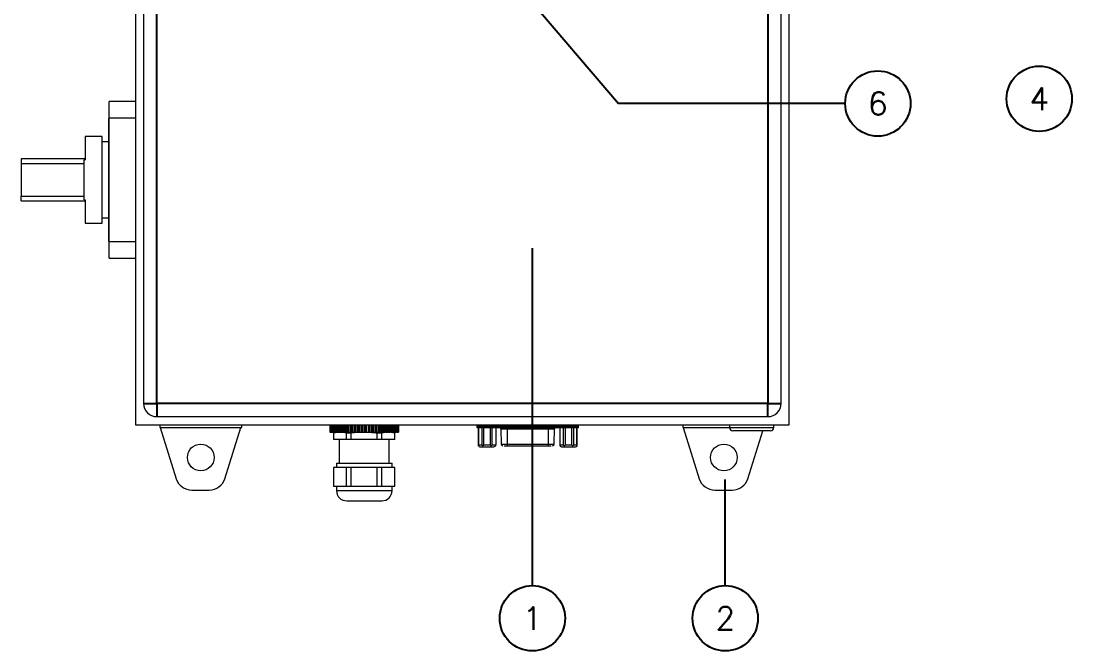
# Model space of a CAD drawing. Extents: x 4137 to 28680, y 2446 to 6814.
# Drawn here: x 16136 to 16541, y 4421.6 to 4664.5 of the extents above; entities that cross this region are included whole.
import ezdxf
from ezdxf.enums import TextEntityAlignment as Align

# ---------------------------------------------------------------- set-up
doc = ezdxf.new("R2010")
doc.units = 0
doc.header["$LTSCALE"] = 0.5
doc.layers.get('0').update_dxf_attribs({"linetype": 'CONTINUOUS'})
doc.layers.add('DIM', color=5, linetype='CONTINUOUS')
doc.layers.add('VOL', color=2, linetype='CONTINUOUS')
doc.styles.get("Standard").update_dxf_attribs({"font": 'simplex.shx'})

msp = doc.modelspace()

# ---------------------------------------------------------------- linework, layer by layer
at = {"color": 7, "linetype": 'Continuous', "lineweight": 15}
for p, q in [((16180.06, 4886.8), (16180.06, 4508.8)), ((16180.06, 4886.8), (16180.06, 4508.8)), ((16432.06, 4508.8), (16432.06, 4886.8)), ((16432.06, 4508.8), (16432.06, 4886.8)), ((16183.21, 4878.61), (16183.21, 4516.99)), ((16183.21, 4878.61), (16183.21, 4516.99)), ((16428.91, 4516.99), (16428.91, 4878.61)), ((16428.91, 4516.99), (16428.91, 4878.61)), ((16169.98, 4631.4), (16169.86, 4631.4)), ((16169.86, 4631.4), (16169.86, 4626.99)), ((16169.98, 4631.4), (16169.86, 4631.4)), ((16169.86, 4631.4), (16169.86, 4626.99)), ((16180.06, 4633.54), (16169.98, 4633.54)), ((16169.98, 4627.24), (16169.98, 4633.54)), ((16180.06, 4633.54), (16169.98, 4633.54)), ((16169.98, 4627.24), (16169.98, 4633.54)), ((16169.86, 4579.61), (16169.86, 4626.99)), ((16169.86, 4579.61), (16169.86, 4626.99)), ((16169.98, 4627.24), (16180.06, 4627.24)), ((16169.98, 4579.36), (16169.98, 4627.24)), ((16169.98, 4627.24), (16180.06, 4627.24)), ((16169.98, 4579.36), (16169.98, 4627.24)), ((16167.21, 4620.06), (16160.66, 4620.06)), ((16160.66, 4620.06), (16160.66, 4611.02)), ((16167.21, 4620.06), (16160.66, 4620.06)), ((16160.66, 4620.06), (16160.66, 4611.02)), ((16167.21, 4586.54), (16167.21, 4620.06)), ((16167.21, 4586.54), (16167.21, 4620.06)), ((16169.86, 4617.98), (16167.21, 4617.98)), ((16169.86, 4617.98), (16167.21, 4617.98)), ((16160.66, 4611.45), (16135.96, 4611.45)), ((16135.96, 4611.45), (16135.96, 4609.6)), ((16160.66, 4611.45), (16135.96, 4611.45)), ((16135.96, 4611.45), (16135.96, 4609.6)), ((16160.28, 4611.02), (16160.66, 4611.02)), ((16160.28, 4609.6), (16160.28, 4611.02)), ((16160.28, 4611.02), (16160.66, 4611.02)), ((16160.28, 4609.6), (16160.28, 4611.02)), ((16135.96, 4609.6), (16135.96, 4597.01)), ((16135.96, 4609.6), (16160.28, 4609.6)), ((16135.96, 4609.6), (16135.96, 4597.01)), ((16135.96, 4609.6), (16160.28, 4609.6)), ((16160.28, 4597.01), (16160.28, 4609.6)), ((16160.28, 4597.01), (16160.28, 4609.6)), ((16135.96, 4597.01), (16160.28, 4597.01)), ((16135.96, 4595.15), (16135.96, 4597.01)), ((16135.96, 4597.01), (16160.28, 4597.01)), ((16135.96, 4595.15), (16135.96, 4597.01)), ((16135.96, 4595.15), (16160.66, 4595.15)), ((16135.96, 4595.15), (16160.66, 4595.15)), ((16160.28, 4595.58), (16160.28, 4597.01)), ((16160.28, 4595.58), (16160.28, 4597.01)), ((16160.28, 4595.58), (16160.66, 4595.58)), ((16160.28, 4595.58), (16160.66, 4595.58)), ((16160.66, 4595.58), (16160.66, 4586.54)), ((16160.66, 4595.58), (16160.66, 4586.54)), ((16160.66, 4586.54), (16167.21, 4586.54)), ((16160.66, 4586.54), (16167.21, 4586.54)), ((16167.21, 4588.62), (16169.86, 4588.62)), ((16167.21, 4588.62), (16169.86, 4588.62)), ((16169.86, 4579.61), (16169.86, 4575.2)), ((16169.86, 4579.61), (16169.86, 4575.2)), ((16180.06, 4579.36), (16169.98, 4579.36)), ((16169.98, 4573.06), (16169.98, 4579.36)), ((16180.06, 4579.36), (16169.98, 4579.36)), ((16169.98, 4573.06), (16169.98, 4579.36)), ((16169.86, 4575.2), (16169.98, 4575.2)), ((16169.86, 4575.2), (16169.98, 4575.2)), ((16169.98, 4573.06), (16180.06, 4573.06)), ((16169.98, 4573.06), (16180.06, 4573.06)), ((16180.06, 4508.8), (16432.06, 4508.8)), ((16180.06, 4508.8), (16432.06, 4508.8)), ((16188.25, 4511.95), (16423.87, 4511.95)), ((16188.25, 4511.95), (16423.87, 4511.95)), ((16189.51, 4508.8), (16189.51, 4507.76)), ((16189.51, 4508.8), (16189.51, 4507.76)), ((16221.01, 4507.76), (16221.01, 4508.8)), ((16221.01, 4507.76), (16221.01, 4508.8)), ((16255.01, 4508.8), (16255.01, 4505.92)), ((16255.01, 4508.8), (16255.01, 4505.92)), ((16255.02, 4508.8), (16255.02, 4505.92)), ((16255.02, 4508.8), (16255.02, 4505.92)), ((16255.12, 4505.92), (16255.12, 4508.8)), ((16255.12, 4505.92), (16255.12, 4508.8)), ((16255.17, 4508.8), (16255.17, 4505.92)), ((16255.17, 4508.8), (16255.17, 4505.92)), ((16255.35, 4505.92), (16255.35, 4508.8)), ((16255.35, 4505.92), (16255.35, 4508.8)), ((16255.47, 4508.8), (16255.47, 4505.92)), ((16255.47, 4508.8), (16255.47, 4505.92)), ((16255.73, 4505.92), (16255.73, 4508.8)), ((16255.73, 4505.92), (16255.73, 4508.8)), ((16255.91, 4508.8), (16255.91, 4505.92)), ((16255.91, 4508.8), (16255.91, 4505.92)), ((16256.25, 4505.92), (16256.25, 4508.8)), ((16256.25, 4505.92), (16256.25, 4508.8)), ((16256.48, 4508.8), (16256.48, 4505.92)), ((16256.48, 4508.8), (16256.48, 4505.92)), ((16256.89, 4505.92), (16256.89, 4508.8)), ((16256.89, 4505.92), (16256.89, 4508.8)), ((16257.17, 4508.8), (16257.17, 4505.92)), ((16257.17, 4508.8), (16257.17, 4505.92)), ((16257.18, 4508.8), (16257.18, 4505.92)), ((16257.18, 4508.8), (16257.18, 4505.92)), ((16257.66, 4505.92), (16257.66, 4508.8)), ((16257.66, 4505.92), (16257.66, 4508.8)), ((16257.92, 4508.8), (16257.92, 4505.92)), ((16257.92, 4508.8), (16257.92, 4505.92)), ((16258.01, 4508.8), (16258.01, 4505.92)), ((16258.01, 4508.8), (16258.01, 4505.92)), ((16258.55, 4505.92), (16258.55, 4508.8)), ((16258.55, 4505.92), (16258.55, 4508.8)), ((16258.79, 4508.8), (16258.79, 4505.92)), ((16258.79, 4508.8), (16258.79, 4505.92)), ((16258.94, 4508.8), (16258.94, 4505.92)), ((16258.94, 4508.8), (16258.94, 4505.92)), ((16259.55, 4505.92), (16259.55, 4508.8)), ((16259.55, 4505.92), (16259.55, 4508.8)), ((16259.76, 4508.8), (16259.76, 4505.92)), ((16259.76, 4508.8), (16259.76, 4505.92)), ((16259.98, 4508.8), (16259.98, 4505.92)), ((16259.98, 4508.8), (16259.98, 4505.92)), ((16260.64, 4505.92), (16260.64, 4508.8)), ((16260.64, 4505.92), (16260.64, 4508.8)), ((16260.82, 4508.8), (16260.82, 4505.92)), ((16260.82, 4508.8), (16260.82, 4505.92)), ((16261.11, 4508.8), (16261.11, 4505.92)), ((16261.11, 4508.8), (16261.11, 4505.92)), ((16261.81, 4505.92), (16261.81, 4508.8)), ((16261.81, 4505.92), (16261.81, 4508.8)), ((16261.97, 4508.8), (16261.97, 4505.92)), ((16261.97, 4508.8), (16261.97, 4505.92)), ((16262.31, 4508.8), (16262.31, 4505.92)), ((16262.31, 4508.8), (16262.31, 4505.92)), ((16263.05, 4505.92), (16263.05, 4508.8)), ((16263.05, 4505.92), (16263.05, 4508.8)), ((16263.18, 4508.8), (16263.18, 4505.92)), ((16263.18, 4508.8), (16263.18, 4505.92)), ((16263.58, 4508.8), (16263.58, 4505.92)), ((16263.58, 4508.8), (16263.58, 4505.92)), ((16264.35, 4505.92), (16264.35, 4508.8)), ((16264.35, 4505.92), (16264.35, 4508.8)), ((16264.45, 4508.8), (16264.45, 4505.92)), ((16264.45, 4508.8), (16264.45, 4505.92)), ((16264.91, 4508.8), (16264.91, 4505.92)), ((16264.91, 4508.8), (16264.91, 4505.92)), ((16265.7, 4505.92), (16265.7, 4508.8)), ((16265.7, 4505.92), (16265.7, 4508.8)), ((16265.76, 4508.8), (16265.76, 4505.92)), ((16265.76, 4508.8), (16265.76, 4505.92)), ((16266.27, 4508.8), (16266.27, 4505.92)), ((16266.27, 4508.8), (16266.27, 4505.92)), ((16267.07, 4505.92), (16267.07, 4508.8)), ((16267.07, 4505.92), (16267.07, 4508.8)), ((16267.1, 4508.8), (16267.1, 4505.92)), ((16267.1, 4508.8), (16267.1, 4505.92)), ((16267.64, 4505.92), (16267.64, 4508.8)), ((16267.64, 4505.92), (16267.64, 4508.8)), ((16267.65, 4508.8), (16267.65, 4505.92)), ((16267.65, 4508.8), (16267.65, 4505.92)), ((16268.45, 4505.92), (16268.45, 4508.8)), ((16268.45, 4505.92), (16268.45, 4508.8)), ((16269, 4505.92), (16269, 4508.8)), ((16269, 4505.92), (16269, 4508.8)), ((16269.04, 4508.8), (16269.04, 4505.92)), ((16269.04, 4508.8), (16269.04, 4505.92)), ((16269.84, 4505.92), (16269.84, 4508.8)), ((16269.84, 4505.92), (16269.84, 4508.8)), ((16270.34, 4505.92), (16270.34, 4508.8)), ((16270.34, 4505.92), (16270.34, 4508.8)), ((16270.42, 4508.8), (16270.42, 4505.92)), ((16270.42, 4508.8), (16270.42, 4505.92)), ((16271.2, 4505.92), (16271.2, 4508.8)), ((16271.2, 4505.92), (16271.2, 4508.8)), ((16271.66, 4505.92), (16271.66, 4508.8)), ((16271.66, 4505.92), (16271.66, 4508.8)), ((16271.77, 4508.8), (16271.77, 4505.92)), ((16271.77, 4508.8), (16271.77, 4505.92)), ((16272.53, 4505.92), (16272.53, 4508.8)), ((16272.53, 4505.92), (16272.53, 4508.8)), ((16272.94, 4505.92), (16272.94, 4508.8)), ((16272.94, 4505.92), (16272.94, 4508.8)), ((16273.09, 4508.8), (16273.09, 4505.92)), ((16273.09, 4508.8), (16273.09, 4505.92)), ((16273.82, 4505.92), (16273.82, 4508.8)), ((16273.82, 4505.92), (16273.82, 4508.8)), ((16274.18, 4505.92), (16274.18, 4508.8)), ((16274.18, 4505.92), (16274.18, 4508.8)), ((16274.36, 4508.8), (16274.36, 4505.92)), ((16274.36, 4508.8), (16274.36, 4505.92)), ((16275.05, 4505.92), (16275.05, 4508.8)), ((16275.05, 4505.92), (16275.05, 4508.8)), ((16275.34, 4505.92), (16275.34, 4508.8)), ((16275.34, 4505.92), (16275.34, 4508.8)), ((16275.55, 4508.8), (16275.55, 4505.92)), ((16275.55, 4508.8), (16275.55, 4505.92)), ((16276.2, 4505.92), (16276.2, 4508.8)), ((16276.2, 4505.92), (16276.2, 4508.8)), ((16276.44, 4505.92), (16276.44, 4508.8)), ((16276.44, 4505.92), (16276.44, 4508.8)), ((16276.67, 4508.8), (16276.67, 4505.92)), ((16276.67, 4508.8), (16276.67, 4505.92)), ((16277.26, 4505.92), (16277.26, 4508.8)), ((16277.26, 4505.92), (16277.26, 4508.8)), ((16277.44, 4505.92), (16277.44, 4508.8)), ((16277.44, 4505.92), (16277.44, 4508.8)), ((16277.7, 4508.8), (16277.7, 4505.92)), ((16277.7, 4508.8), (16277.7, 4505.92)), ((16278.23, 4505.92), (16278.23, 4508.8)), ((16278.23, 4505.92), (16278.23, 4508.8)), ((16278.34, 4505.92), (16278.34, 4508.8)), ((16278.34, 4505.92), (16278.34, 4508.8)), ((16278.62, 4508.8), (16278.62, 4505.92)), ((16278.62, 4508.8), (16278.62, 4505.92)), ((16279.08, 4505.92), (16279.08, 4508.8)), ((16279.08, 4505.92), (16279.08, 4508.8)), ((16279.13, 4505.92), (16279.13, 4508.8)), ((16279.13, 4505.92), (16279.13, 4508.8)), ((16279.43, 4508.8), (16279.43, 4505.92)), ((16279.43, 4508.8), (16279.43, 4505.92)), ((16279.82, 4505.92), (16279.82, 4508.8)), ((16279.82, 4505.92), (16279.82, 4508.8)), ((16280.12, 4508.8), (16280.12, 4505.92)), ((16280.12, 4508.8), (16280.12, 4505.92)), ((16280.43, 4505.92), (16280.43, 4508.8)), ((16280.43, 4505.92), (16280.43, 4508.8)), ((16280.67, 4508.8), (16280.67, 4505.92)), ((16280.67, 4508.8), (16280.67, 4505.92)), ((16280.91, 4505.92), (16280.91, 4508.8)), ((16280.91, 4505.92), (16280.91, 4508.8)), ((16281.1, 4508.8), (16281.1, 4505.92)), ((16281.1, 4508.8), (16281.1, 4505.92)), ((16281.25, 4505.92), (16281.25, 4508.8)), ((16281.25, 4505.92), (16281.25, 4508.8)), ((16281.38, 4508.8), (16281.38, 4505.92)), ((16281.38, 4508.8), (16281.38, 4505.92)), ((16281.45, 4505.92), (16281.45, 4508.8)), ((16281.45, 4505.92), (16281.45, 4508.8)), ((16281.51, 4508.8), (16281.51, 4505.92)), ((16281.51, 4508.8), (16281.51, 4505.92)), ((16311.73, 4508.3), (16311.73, 4508.8)), ((16311.73, 4508.3), (16311.73, 4508.8)), ((16312.99, 4508.3), (16312.99, 4508.8)), ((16312.99, 4508.3), (16312.99, 4508.8)), ((16349.53, 4508.3), (16349.53, 4508.8)), ((16349.53, 4508.3), (16349.53, 4508.8)), ((16350.79, 4508.3), (16350.79, 4508.8)), ((16350.79, 4508.3), (16350.79, 4508.8)), ((16391.11, 4508.8), (16391.11, 4507.76)), ((16391.11, 4508.8), (16391.11, 4507.76)), ((16409.07, 4508.8), (16409.07, 4507.79)), ((16409.07, 4508.8), (16409.07, 4507.79)), ((16426.08, 4507.79), (16426.08, 4508.8)), ((16426.08, 4507.79), (16426.08, 4508.8)), ((16189.51, 4507.76), (16189.62, 4507.76)), ((16189.51, 4507.76), (16189.62, 4507.76)), ((16189.62, 4507.76), (16220.69, 4507.76)), ((16189.62, 4507.76), (16195.79, 4488.02)), ((16189.62, 4507.76), (16220.69, 4507.76)), ((16189.62, 4507.76), (16195.79, 4488.02)), ((16214.52, 4488.02), (16220.69, 4507.76)), ((16214.52, 4488.02), (16220.69, 4507.76)), ((16220.69, 4507.76), (16221.01, 4507.76)), ((16220.69, 4507.76), (16221.01, 4507.76)), ((16255.01, 4505.92), (16255.02, 4505.92)), ((16255.01, 4505.92), (16255.02, 4505.92)), ((16255.02, 4505.92), (16255.12, 4505.92)), ((16255.02, 4505.92), (16255.12, 4505.92)), ((16255.12, 4505.92), (16255.17, 4505.92)), ((16255.12, 4505.92), (16255.17, 4505.92)), ((16255.17, 4505.92), (16255.35, 4505.92)), ((16255.17, 4505.92), (16255.35, 4505.92)), ((16255.35, 4505.92), (16255.47, 4505.92)), ((16255.35, 4505.92), (16255.47, 4505.92)), ((16255.47, 4505.92), (16255.73, 4505.92)), ((16255.47, 4505.92), (16255.73, 4505.92)), ((16255.73, 4505.92), (16255.91, 4505.92)), ((16255.73, 4505.92), (16255.91, 4505.92)), ((16255.91, 4505.92), (16256.25, 4505.92)), ((16255.91, 4505.92), (16256.25, 4505.92)), ((16256.25, 4505.92), (16256.48, 4505.92)), ((16256.25, 4505.92), (16256.48, 4505.92)), ((16257.29, 4505.92), (16256.45, 4505.7)), ((16257.29, 4505.92), (16256.45, 4505.7)), ((16256.45, 4505.7), (16256.45, 4503.13)), ((16256.45, 4505.7), (16256.49, 4505.7)), ((16256.45, 4505.7), (16256.45, 4503.13)), ((16256.45, 4505.7), (16256.49, 4505.7)), ((16256.48, 4505.92), (16256.89, 4505.92)), ((16256.48, 4505.92), (16256.89, 4505.92)), ((16256.49, 4505.7), (16257.8, 4505.92)), ((16256.49, 4505.7), (16257.8, 4505.92)), ((16256.49, 4503.13), (16256.49, 4505.7)), ((16256.49, 4503.13), (16256.49, 4505.7)), ((16256.89, 4505.92), (16257.17, 4505.92)), ((16256.89, 4505.92), (16257.17, 4505.92)), ((16257.18, 4505.92), (16257.66, 4505.92)), ((16257.18, 4505.92), (16257.66, 4505.92)), ((16257.66, 4505.92), (16257.92, 4505.92)), ((16257.66, 4505.92), (16257.92, 4505.92)), ((16258.01, 4505.92), (16258.55, 4505.92)), ((16258.01, 4505.92), (16258.55, 4505.92)), ((16258.55, 4505.92), (16258.79, 4505.92)), ((16258.55, 4505.92), (16258.79, 4505.92)), ((16258.79, 4505.92), (16258.94, 4505.92)), ((16258.79, 4505.92), (16258.94, 4505.92)), ((16258.94, 4505.92), (16259.55, 4505.92)), ((16258.94, 4505.92), (16259.55, 4505.92)), ((16259.55, 4505.92), (16259.76, 4505.92)), ((16259.55, 4505.92), (16259.76, 4505.92)), ((16259.76, 4505.92), (16259.98, 4505.92)), ((16259.76, 4505.92), (16259.98, 4505.92)), ((16259.98, 4505.92), (16260.64, 4505.92)), ((16259.98, 4505.92), (16260.64, 4505.92)), ((16260.64, 4505.92), (16260.82, 4505.92)), ((16260.64, 4505.92), (16260.82, 4505.92)), ((16260.82, 4505.92), (16261.11, 4505.92)), ((16260.82, 4505.92), (16261.11, 4505.92)), ((16261.11, 4505.92), (16261.81, 4505.92)), ((16261.11, 4505.92), (16261.81, 4505.92)), ((16261.48, 4505.7), (16263.27, 4505.7)), ((16261.48, 4503.13), (16261.48, 4505.7)), ((16261.48, 4505.7), (16263.27, 4505.7)), ((16261.48, 4503.13), (16261.48, 4505.7)), ((16261.81, 4505.92), (16261.97, 4505.92)), ((16261.81, 4505.92), (16261.97, 4505.92)), ((16261.97, 4505.92), (16262.45, 4505.92)), ((16261.97, 4505.92), (16262.45, 4505.92)), ((16262.31, 4505.92), (16263.05, 4505.92)), ((16262.31, 4505.92), (16263.05, 4505.92)), ((16263.05, 4505.92), (16263.18, 4505.92)), ((16263.05, 4505.92), (16263.18, 4505.92)), ((16263.18, 4505.92), (16263.69, 4505.92)), ((16263.18, 4505.92), (16263.69, 4505.92)), ((16263.27, 4505.7), (16265.88, 4505.92)), ((16263.27, 4505.7), (16265.88, 4505.92)), ((16263.27, 4503.13), (16263.27, 4505.7)), ((16263.27, 4503.13), (16263.27, 4505.7)), ((16263.58, 4505.92), (16264.35, 4505.92)), ((16263.58, 4505.92), (16264.35, 4505.92)), ((16264.35, 4505.92), (16264.45, 4505.92)), ((16264.35, 4505.92), (16264.45, 4505.92)), ((16264.45, 4505.92), (16264.98, 4505.92)), ((16264.45, 4505.92), (16264.98, 4505.92)), ((16264.91, 4505.92), (16265.7, 4505.92)), ((16264.91, 4505.92), (16265.7, 4505.92)), ((16265.7, 4505.92), (16265.76, 4505.92)), ((16265.7, 4505.92), (16265.76, 4505.92)), ((16265.76, 4505.92), (16266.3, 4505.92)), ((16265.76, 4505.92), (16266.3, 4505.92)), ((16266.27, 4505.92), (16267.07, 4505.92)), ((16266.27, 4505.92), (16267.07, 4505.92)), ((16267.07, 4505.92), (16267.1, 4505.92)), ((16267.07, 4505.92), (16267.1, 4505.92)), ((16267.1, 4505.92), (16267.64, 4505.92)), ((16267.1, 4505.92), (16267.64, 4505.92)), ((16267.65, 4505.92), (16267.64, 4505.92)), ((16267.65, 4505.92), (16267.64, 4505.92)), ((16267.65, 4505.92), (16268.45, 4505.92)), ((16267.65, 4505.92), (16268.45, 4505.92)), ((16268.45, 4505.92), (16269, 4505.92)), ((16268.45, 4505.92), (16269, 4505.92)), ((16269.04, 4505.92), (16269, 4505.92)), ((16269.04, 4505.92), (16269, 4505.92)), ((16269.04, 4505.92), (16269.84, 4505.92)), ((16269.04, 4505.92), (16269.84, 4505.92)), ((16269.8, 4505.92), (16270.34, 4505.92)), ((16269.8, 4505.92), (16270.34, 4505.92)), ((16270.42, 4505.92), (16270.34, 4505.92)), ((16270.42, 4505.92), (16270.34, 4505.92)), ((16270.42, 4505.92), (16271.2, 4505.92)), ((16270.42, 4505.92), (16271.2, 4505.92)), ((16271.13, 4505.92), (16271.66, 4505.92)), ((16271.13, 4505.92), (16271.66, 4505.92)), ((16271.77, 4505.92), (16271.66, 4505.92)), ((16271.77, 4505.92), (16271.66, 4505.92)), ((16271.77, 4505.92), (16272.53, 4505.92)), ((16271.77, 4505.92), (16272.53, 4505.92)), ((16272.43, 4505.92), (16272.94, 4505.92)), ((16272.43, 4505.92), (16272.94, 4505.92)), ((16273.09, 4505.92), (16272.94, 4505.92)), ((16273.09, 4505.92), (16272.94, 4505.92)), ((16273.09, 4505.92), (16273.82, 4505.92)), ((16273.09, 4505.92), (16273.82, 4505.92)), ((16273.25, 4503.13), (16273.25, 4505.7)), ((16273.25, 4505.7), (16275.04, 4505.7)), ((16273.25, 4503.13), (16273.25, 4505.7)), ((16273.25, 4505.7), (16275.04, 4505.7)), ((16273.68, 4505.92), (16274.18, 4505.92)), ((16273.68, 4505.92), (16274.18, 4505.92)), ((16274.36, 4505.92), (16274.18, 4505.92)), ((16274.36, 4505.92), (16274.18, 4505.92)), ((16274.36, 4505.92), (16275.05, 4505.92)), ((16274.36, 4505.92), (16275.05, 4505.92)), ((16274.88, 4505.92), (16275.34, 4505.92)), ((16274.88, 4505.92), (16275.34, 4505.92)), ((16275.04, 4505.7), (16276.35, 4505.92)), ((16275.04, 4505.7), (16276.35, 4505.92)), ((16275.04, 4503.13), (16275.04, 4505.7)), ((16275.04, 4503.13), (16275.04, 4505.7)), ((16275.55, 4505.92), (16275.34, 4505.92)), ((16275.55, 4505.92), (16275.34, 4505.92)), ((16275.55, 4505.92), (16276.2, 4505.92)), ((16275.55, 4505.92), (16276.2, 4505.92)), ((16276.2, 4505.92), (16276.44, 4505.92)), ((16276.2, 4505.92), (16276.44, 4505.92)), ((16276.67, 4505.92), (16276.44, 4505.92)), ((16276.67, 4505.92), (16276.44, 4505.92)), ((16276.67, 4505.92), (16277.26, 4505.92)), ((16276.67, 4505.92), (16277.26, 4505.92)), ((16277.26, 4505.92), (16277.44, 4505.92)), ((16277.26, 4505.92), (16277.44, 4505.92)), ((16277.7, 4505.92), (16277.44, 4505.92)), ((16277.7, 4505.92), (16277.44, 4505.92)), ((16277.7, 4505.92), (16278.23, 4505.92)), ((16277.7, 4505.92), (16278.23, 4505.92)), ((16278.62, 4505.92), (16278.34, 4505.92)), ((16278.62, 4505.92), (16278.34, 4505.92)), ((16278.62, 4505.92), (16279.08, 4505.92)), ((16278.62, 4505.92), (16279.08, 4505.92)), ((16279.43, 4505.92), (16279.13, 4505.92)), ((16279.43, 4505.92), (16279.13, 4505.92)), ((16280.08, 4505.7), (16279.23, 4505.92)), ((16280.08, 4505.7), (16279.23, 4505.92)), ((16279.43, 4505.92), (16279.82, 4505.92)), ((16279.43, 4505.92), (16279.82, 4505.92)), ((16280.12, 4505.92), (16279.82, 4505.92)), ((16280.12, 4505.92), (16279.82, 4505.92)), ((16280.03, 4503.13), (16280.03, 4505.7)), ((16280.03, 4505.7), (16280.08, 4505.7)), ((16280.03, 4503.13), (16280.03, 4505.7)), ((16280.03, 4505.7), (16280.08, 4505.7)), ((16280.08, 4503.13), (16280.08, 4505.7)), ((16280.08, 4503.13), (16280.08, 4505.7)), ((16280.12, 4505.92), (16280.43, 4505.92)), ((16280.12, 4505.92), (16280.43, 4505.92)), ((16280.67, 4505.92), (16280.43, 4505.92)), ((16280.67, 4505.92), (16280.43, 4505.92)), ((16280.67, 4505.92), (16280.91, 4505.92)), ((16280.67, 4505.92), (16280.91, 4505.92)), ((16281.1, 4505.92), (16280.91, 4505.92)), ((16281.1, 4505.92), (16280.91, 4505.92)), ((16281.1, 4505.92), (16281.25, 4505.92)), ((16281.1, 4505.92), (16281.25, 4505.92)), ((16281.38, 4505.92), (16281.25, 4505.92)), ((16281.38, 4505.92), (16281.25, 4505.92)), ((16281.38, 4505.92), (16281.45, 4505.92)), ((16281.38, 4505.92), (16281.45, 4505.92)), ((16281.51, 4505.92), (16281.45, 4505.92)), ((16281.51, 4505.92), (16281.45, 4505.92)), ((16311.73, 4508.3), (16312.99, 4508.3)), ((16311.73, 4508.3), (16312.99, 4508.3)), ((16311.73, 4507.67), (16311.73, 4508.17)), ((16312.99, 4508.17), (16311.73, 4508.17)), ((16311.73, 4507.67), (16311.73, 4508.17)), ((16312.99, 4508.17), (16311.73, 4508.17)), ((16312.99, 4507.67), (16311.73, 4507.67)), ((16312.99, 4507.67), (16311.73, 4507.67)), ((16312.23, 4507.67), (16312.23, 4500.68)), ((16312.23, 4507.67), (16312.23, 4500.68)), ((16312.31, 4507.67), (16312.31, 4500.99)), ((16312.31, 4507.67), (16312.31, 4500.99)), ((16312.99, 4508.3), (16349.53, 4508.3)), ((16312.99, 4508.3), (16349.53, 4508.3)), ((16312.99, 4507.67), (16312.99, 4508.17)), ((16349.53, 4508.17), (16312.99, 4508.17)), ((16312.99, 4507.67), (16312.99, 4508.17)), ((16349.53, 4508.17), (16312.99, 4508.17)), ((16349.53, 4507.67), (16312.99, 4507.67)), ((16349.53, 4507.67), (16312.99, 4507.67)), ((16313.62, 4508.3), (16313.62, 4508.17)), ((16313.62, 4508.3), (16313.62, 4508.17)), ((16313.65, 4500.99), (16313.65, 4507.67)), ((16313.65, 4500.99), (16313.65, 4507.67)), ((16314.2, 4507.67), (16314.2, 4500.99)), ((16314.2, 4507.67), (16314.2, 4500.99)), ((16316.87, 4500.99), (16316.87, 4507.67)), ((16316.87, 4500.99), (16316.87, 4507.67)), ((16317.4, 4508.17), (16317.4, 4508.3)), ((16317.4, 4508.17), (16317.4, 4508.3)), ((16317.42, 4507.67), (16317.42, 4500.99)), ((16317.42, 4507.67), (16317.42, 4500.99)), ((16318.94, 4507.67), (16318.94, 4500.99)), ((16318.94, 4507.67), (16318.94, 4500.99)), ((16320.9, 4507.3), (16321.06, 4501.35)), ((16320.9, 4507.3), (16321.06, 4501.35)), ((16321.9, 4508.3), (16321.9, 4508.17)), ((16321.9, 4508.3), (16321.9, 4508.17)), ((16323.41, 4507.3), (16323.41, 4507.67)), ((16323.41, 4507.3), (16323.41, 4507.67)), ((16323.41, 4507.3), (16339.11, 4507.3)), ((16323.41, 4501.35), (16323.41, 4507.3)), ((16323.41, 4507.3), (16339.11, 4507.3)), ((16323.41, 4501.35), (16323.41, 4507.3)), ((16339.11, 4507.67), (16339.11, 4507.3)), ((16339.11, 4507.67), (16339.11, 4507.3)), ((16339.11, 4507.3), (16339.11, 4501.35)), ((16339.11, 4507.3), (16339.11, 4501.35)), ((16340.62, 4508.17), (16340.62, 4508.3)), ((16340.62, 4508.17), (16340.62, 4508.3)), ((16341.47, 4501.35), (16341.62, 4507.3)), ((16341.47, 4501.35), (16341.62, 4507.3)), ((16343.59, 4507.67), (16343.59, 4500.99)), ((16343.59, 4507.67), (16343.59, 4500.99)), ((16345.11, 4500.99), (16345.11, 4507.67)), ((16345.11, 4500.99), (16345.11, 4507.67)), ((16345.12, 4508.3), (16345.12, 4508.17)), ((16345.12, 4508.3), (16345.12, 4508.17)), ((16345.65, 4507.67), (16345.65, 4500.99)), ((16345.65, 4507.67), (16345.65, 4500.99)), ((16348.33, 4500.99), (16348.33, 4507.67)), ((16348.33, 4500.99), (16348.33, 4507.67)), ((16348.87, 4507.67), (16348.87, 4500.99)), ((16348.87, 4507.67), (16348.87, 4500.99)), ((16348.9, 4508.17), (16348.9, 4508.3)), ((16348.9, 4508.17), (16348.9, 4508.3)), ((16349.53, 4508.3), (16350.79, 4508.3)), ((16349.53, 4508.3), (16350.79, 4508.3)), ((16349.53, 4508.17), (16349.53, 4507.67)), ((16350.79, 4508.17), (16349.53, 4508.17)), ((16349.53, 4508.17), (16349.53, 4507.67)), ((16350.79, 4508.17), (16349.53, 4508.17)), ((16350.79, 4507.67), (16349.53, 4507.67)), ((16350.79, 4507.67), (16349.53, 4507.67)), ((16350.21, 4500.99), (16350.21, 4507.67)), ((16350.21, 4500.99), (16350.21, 4507.67)), ((16350.29, 4500.68), (16350.29, 4507.67)), ((16350.29, 4500.68), (16350.29, 4507.67)), ((16350.79, 4507.67), (16350.79, 4508.17)), ((16350.79, 4507.67), (16350.79, 4508.17)), ((16391.11, 4507.76), (16391.22, 4507.76)), ((16391.11, 4507.76), (16391.22, 4507.76)), ((16391.22, 4507.76), (16409.07, 4507.76)), ((16391.22, 4507.76), (16397.39, 4488.02)), ((16391.22, 4507.76), (16409.07, 4507.76)), ((16391.22, 4507.76), (16397.39, 4488.02)), ((16416.12, 4488.02), (16421.9, 4506.53)), ((16416.12, 4488.02), (16421.9, 4506.53)), ((16256.49, 4503.13), (16256.45, 4503.13)), ((16256.49, 4503.13), (16256.45, 4503.13)), ((16261.48, 4503.13), (16256.49, 4503.13)), ((16261.48, 4503.13), (16256.49, 4503.13)), ((16258.61, 4503.13), (16258.61, 4494.01)), ((16258.61, 4503.13), (16258.61, 4494.01)), ((16263.27, 4503.13), (16261.48, 4503.13)), ((16263.27, 4503.13), (16261.48, 4503.13)), ((16273.25, 4503.13), (16263.27, 4503.13)), ((16273.25, 4503.13), (16263.27, 4503.13)), ((16275.04, 4503.13), (16273.25, 4503.13)), ((16275.04, 4503.13), (16273.25, 4503.13)), ((16280.03, 4503.13), (16275.04, 4503.13)), ((16280.03, 4503.13), (16275.04, 4503.13)), ((16277.91, 4494.01), (16277.91, 4503.13)), ((16277.91, 4494.01), (16277.91, 4503.13)), ((16280.08, 4503.13), (16280.03, 4503.13)), ((16280.08, 4503.13), (16280.03, 4503.13)), ((16313.65, 4500.99), (16312.31, 4500.99)), ((16313.65, 4500.99), (16312.31, 4500.99)), ((16313.88, 4500.68), (16314.2, 4500.99)), ((16313.88, 4500.68), (16314.2, 4500.99)), ((16316.87, 4500.99), (16314.2, 4500.99)), ((16316.87, 4500.99), (16314.2, 4500.99)), ((16318.94, 4500.99), (16317.42, 4500.99)), ((16318.94, 4500.99), (16317.42, 4500.99)), ((16321.71, 4500.74), (16321.69, 4500.74)), ((16321.71, 4500.74), (16321.69, 4500.74)), ((16322.25, 4500.74), (16323.41, 4500.74)), ((16322.25, 4500.74), (16323.41, 4500.74)), ((16323.41, 4501.35), (16339.11, 4501.35)), ((16323.41, 4500.74), (16323.41, 4501.35)), ((16323.41, 4501.35), (16339.11, 4501.35)), ((16323.41, 4500.74), (16323.41, 4501.35)), ((16323.41, 4500.74), (16339.11, 4500.74)), ((16323.41, 4500.74), (16339.11, 4500.74)), ((16339.11, 4501.35), (16339.11, 4500.74)), ((16339.11, 4501.35), (16339.11, 4500.74)), ((16339.11, 4500.74), (16340.27, 4500.74)), ((16339.11, 4500.74), (16340.27, 4500.74)), ((16340.83, 4500.74), (16340.82, 4500.74)), ((16340.83, 4500.74), (16340.82, 4500.74)), ((16345.11, 4500.99), (16343.59, 4500.99)), ((16345.11, 4500.99), (16343.59, 4500.99)), ((16348.33, 4500.99), (16345.65, 4500.99)), ((16348.33, 4500.99), (16345.65, 4500.99)), ((16350.21, 4500.99), (16348.87, 4500.99)), ((16350.21, 4500.99), (16348.87, 4500.99)), ((16312.86, 4500.36), (16314.2, 4500.36)), ((16312.86, 4500.36), (16314.2, 4500.36)), ((16314.2, 4500.36), (16316.87, 4500.36)), ((16314.2, 4500.36), (16316.87, 4500.36)), ((16316.87, 4500.36), (16318.21, 4500.36)), ((16316.87, 4500.36), (16318.21, 4500.36)), ((16344.31, 4500.36), (16345.65, 4500.36)), ((16344.31, 4500.36), (16345.65, 4500.36)), ((16345.65, 4500.36), (16348.33, 4500.36)), ((16345.65, 4500.36), (16348.33, 4500.36)), ((16348.33, 4500.36), (16349.66, 4500.36)), ((16348.33, 4500.36), (16349.66, 4500.36)), ((16257.55, 4494.01), (16257.55, 4492.36)), ((16257.55, 4494.01), (16278.97, 4494.01)), ((16257.55, 4494.01), (16257.55, 4492.36)), ((16257.55, 4494.01), (16278.97, 4494.01)), ((16278.97, 4492.36), (16278.97, 4494.01)), ((16278.97, 4492.36), (16278.97, 4494.01)), ((16256.45, 4492.36), (16256.45, 4485.08)), ((16256.49, 4492.36), (16256.45, 4492.36)), ((16256.45, 4492.36), (16256.45, 4485.08)), ((16256.49, 4492.36), (16256.45, 4492.36)), ((16256.49, 4485.08), (16256.49, 4492.36)), ((16258.99, 4492.36), (16256.49, 4492.36)), ((16256.49, 4485.08), (16256.49, 4492.36)), ((16258.99, 4492.36), (16256.49, 4492.36)), ((16261.48, 4492.36), (16258.99, 4492.36)), ((16261.48, 4492.36), (16258.99, 4492.36)), ((16261.48, 4485.08), (16261.48, 4492.36)), ((16263.27, 4492.36), (16261.48, 4492.36)), ((16261.48, 4485.08), (16261.48, 4492.36)), ((16263.27, 4492.36), (16261.48, 4492.36)), ((16263.27, 4485.08), (16263.27, 4492.36)), ((16268.26, 4492.36), (16263.27, 4492.36)), ((16263.27, 4485.08), (16263.27, 4492.36)), ((16268.26, 4492.36), (16263.27, 4492.36)), ((16273.25, 4492.36), (16268.26, 4492.36)), ((16273.25, 4492.36), (16268.26, 4492.36)), ((16273.25, 4485.08), (16273.25, 4492.36)), ((16275.04, 4492.36), (16273.25, 4492.36)), ((16273.25, 4485.08), (16273.25, 4492.36)), ((16275.04, 4492.36), (16273.25, 4492.36)), ((16275.04, 4485.08), (16275.04, 4492.36)), ((16277.54, 4492.36), (16275.04, 4492.36)), ((16275.04, 4485.08), (16275.04, 4492.36)), ((16277.54, 4492.36), (16275.04, 4492.36)), ((16280.03, 4492.36), (16277.54, 4492.36)), ((16280.03, 4492.36), (16277.54, 4492.36)), ((16280.03, 4485.08), (16280.03, 4492.36)), ((16280.08, 4492.36), (16280.03, 4492.36)), ((16280.03, 4485.08), (16280.03, 4492.36)), ((16280.08, 4492.36), (16280.03, 4492.36)), ((16280.08, 4485.08), (16280.08, 4492.36)), ((16280.08, 4485.08), (16280.08, 4492.36)), ((16256.45, 4485.08), (16256.49, 4485.08)), ((16256.45, 4485.08), (16256.49, 4485.08)), ((16256.49, 4485.08), (16258.99, 4485.08)), ((16256.49, 4485.08), (16258.99, 4485.08)), ((16257.55, 4485.08), (16257.55, 4483.42)), ((16257.55, 4485.08), (16257.55, 4483.42)), ((16258.99, 4485.08), (16261.48, 4485.08)), ((16258.99, 4485.08), (16261.48, 4485.08)), ((16261.48, 4485.08), (16263.27, 4485.08)), ((16261.48, 4485.08), (16263.27, 4485.08)), ((16263.27, 4485.08), (16268.26, 4485.08)), ((16263.27, 4485.08), (16268.26, 4485.08)), ((16268.26, 4485.08), (16273.25, 4485.08)), ((16268.26, 4485.08), (16273.25, 4485.08)), ((16273.25, 4485.08), (16275.04, 4485.08)), ((16273.25, 4485.08), (16275.04, 4485.08)), ((16275.04, 4485.08), (16277.54, 4485.08)), ((16275.04, 4485.08), (16277.54, 4485.08)), ((16277.54, 4485.08), (16280.03, 4485.08)), ((16277.54, 4485.08), (16280.03, 4485.08)), ((16278.97, 4483.42), (16278.97, 4485.08)), ((16278.97, 4483.42), (16278.97, 4485.08)), ((16280.03, 4485.08), (16280.08, 4485.08)), ((16280.03, 4485.08), (16280.08, 4485.08)), ((16201.8, 4483.6), (16208.51, 4483.6)), ((16201.8, 4483.6), (16208.51, 4483.6)), ((16403.4, 4483.6), (16410.11, 4483.6)), ((16403.4, 4483.6), (16410.11, 4483.6)), ((16261.51, 4479.46), (16275.01, 4479.46)), ((16261.51, 4479.46), (16275.01, 4479.46))]:
    msp.add_line(p, q, dxfattribs=at)
at = {"color": 8, "linetype": 'Continuous', "lineweight": 15}
for p, q in [((16169.86, 4626.99), (16169.98, 4626.99)), ((16169.86, 4626.99), (16169.98, 4626.99)), ((16169.98, 4579.61), (16169.86, 4579.61)), ((16169.98, 4579.61), (16169.86, 4579.61)), ((16320.9, 4507.3), (16323.41, 4507.3)), ((16320.9, 4507.3), (16323.41, 4507.3)), ((16323.41, 4508.17), (16323.41, 4508.3)), ((16323.41, 4508.17), (16323.41, 4508.3)), ((16339.11, 4508.17), (16339.11, 4508.3)), ((16339.11, 4508.17), (16339.11, 4508.3)), ((16339.11, 4507.3), (16341.62, 4507.3)), ((16339.11, 4507.3), (16341.62, 4507.3)), ((16409.07, 4507.79), (16426.08, 4507.79)), ((16409.07, 4507.79), (16426.08, 4507.79)), ((16321.06, 4501.35), (16323.41, 4501.35)), ((16321.06, 4501.35), (16323.41, 4501.35)), ((16339.11, 4501.35), (16341.47, 4501.35)), ((16339.11, 4501.35), (16341.47, 4501.35)), ((16257.55, 4483.42), (16278.97, 4483.42)), ((16257.55, 4483.42), (16278.97, 4483.42))]:
    msp.add_line(p, q, dxfattribs=at)
at = {"color": 7, "linetype": 'Continuous', "lineweight": 15, "flags": 128}
for points in [[(16316.87, 4500.99), (16316.98, 4500.88), (16317.09, 4500.77), (16317.19, 4500.68)], [(16316.87, 4500.99), (16316.98, 4500.88), (16317.09, 4500.77), (16317.19, 4500.68)], [(16345.34, 4500.68), (16345.44, 4500.77), (16345.54, 4500.88), (16345.65, 4500.99)], [(16345.34, 4500.68), (16345.44, 4500.77), (16345.54, 4500.88), (16345.65, 4500.99)], [(16348.33, 4500.99), (16348.44, 4500.88), (16348.54, 4500.77), (16348.64, 4500.68)], [(16348.33, 4500.99), (16348.44, 4500.88), (16348.54, 4500.77), (16348.64, 4500.68)]]:
    msp.add_lwpolyline(points, dxfattribs=at)
at = {"color": 7, "linetype": 'Continuous', "lineweight": 15}
for centre in [(16205.26, 4496.2), (16205.26, 4496.2), (16406.86, 4496.2), (16406.86, 4496.2)]:
    msp.add_circle(centre, 5.17, dxfattribs=at)
for centre, radius, start, end in [((16188.25, 4516.99), 5.04, 180, 270), ((16188.25, 4516.99), 5.04, 180, 270), ((16423.87, 4516.99), 5.04, 270, 0), ((16423.87, 4516.99), 5.04, 270, 0), ((16320.52, 4507.29), 0.378, 1.5, 90), ((16320.52, 4507.29), 0.378, 1.5, 90), ((16342, 4507.29), 0.378, 90, 178.5), ((16342, 4507.29), 0.378, 90, 178.5), ((16410.33, 4507.79), 1.26, 180, 270), ((16410.33, 4507.79), 1.26, 180, 270), ((16424.82, 4507.79), 1.26, 270, 0), ((16424.82, 4507.79), 1.26, 270, 0), ((16321.69, 4501.37), 0.63, 181.5, 270), ((16321.69, 4501.37), 0.63, 181.5, 270), ((16340.84, 4501.37), 0.63, 270, 358.5), ((16340.84, 4501.37), 0.63, 270, 358.5), ((16201.8, 4489.9), 6.3, 197.354, 270), ((16201.8, 4489.9), 6.3, 197.354, 270), ((16208.51, 4489.9), 6.3, 270, 342.646), ((16208.51, 4489.9), 6.3, 270, 342.646), ((16403.4, 4489.9), 6.3, 197.354, 270), ((16403.4, 4489.9), 6.3, 197.354, 270), ((16410.11, 4489.9), 6.3, 270, 342.646), ((16410.11, 4489.9), 6.3, 270, 342.646), ((16261.51, 4483.42), 3.96, 180, 270), ((16261.51, 4483.42), 3.96, 180, 270), ((16275.01, 4483.42), 3.96, 270, 0), ((16275.01, 4483.42), 3.96, 270, 0)]:
    msp.add_arc(centre, radius, start, end, dxfattribs=at)
for centre, major_axis, ratio, start_param, end_param in [((16312.86, 4500.99), (0.546, 0.546), 0.57735, 2.094395, 2.617994), ((16312.86, 4500.99), (0.546, 0.546), 0.57735, 2.094395, 2.617994), ((16312.86, 4500.99), (0.727, 0), 0.866025, 3.665191, 4.712389), ((16312.86, 4500.99), (0.727, 0), 0.866025, 3.665191, 4.712389), ((16314.2, 4500.99), (-0.546, 0.546), 0.57735, 1.047198, 1.570796), ((16314.2, 4500.99), (-0.546, 0.546), 0.57735, 1.047198, 1.570796), ((16314.2, 4500.99), (0, 0.63), 0.57735, 2.094395, 3.141593), ((16314.2, 4500.99), (0, 0.63), 0.57735, 2.094395, 3.141593), ((16316.87, 4500.99), (0, 0.63), 0.57735, 3.141593, 4.18879), ((16316.87, 4500.99), (0, 0.63), 0.57735, 3.141593, 4.18879), ((16316.87, 4500.99), (0.546, 0.546), 0.57735, 4.712389, 5.235988), ((16316.87, 4500.99), (0.546, 0.546), 0.57735, 4.712389, 5.235988), ((16318.21, 4500.99), (-0.727, 0), 0.866025, 1.570796, 3.141593), ((16318.21, 4500.99), (-0.727, 0), 0.866025, 1.570796, 3.141593), ((16344.31, 4500.99), (0.727, 0), 0.866025, 3.141593, 4.712389), ((16344.31, 4500.99), (0.727, 0), 0.866025, 3.141593, 4.712389), ((16345.65, 4500.99), (-0.546, 0.546), 0.57735, 1.047198, 1.570796), ((16345.65, 4500.99), (-0.546, 0.546), 0.57735, 1.047198, 1.570796), ((16345.65, 4500.99), (0, 0.63), 0.57735, 2.094395, 3.141593), ((16345.65, 4500.99), (0, 0.63), 0.57735, 2.094395, 3.141593), ((16348.33, 4500.99), (0, 0.63), 0.57735, 3.141593, 4.18879), ((16348.33, 4500.99), (0, 0.63), 0.57735, 3.141593, 4.18879), ((16348.33, 4500.99), (0.546, 0.546), 0.57735, 4.712389, 5.235988), ((16348.33, 4500.99), (0.546, 0.546), 0.57735, 4.712389, 5.235988), ((16349.66, 4500.99), (-0.727, 0), 0.866025, 1.570796, 2.617994), ((16349.66, 4500.99), (-0.727, 0), 0.866025, 1.570796, 2.617994), ((16349.66, 4500.99), (0.546, -0.546), 0.57735, 0.523599, 1.047198), ((16349.66, 4500.99), (0.546, -0.546), 0.57735, 0.523599, 1.047198)]:
    msp.add_ellipse(centre, major_axis=major_axis, ratio=ratio, start_param=start_param, end_param=end_param, dxfattribs=at)
for points, knots in [([(16260.18, 4505.92), (16260.57, 4505.87), (16261, 4505.8), (16261.44, 4505.71), (16261.48, 4505.7)], [0, 0, 0, 0, 0.897934, 1, 1, 1, 1]), ([(16260.18, 4505.92), (16260.57, 4505.87), (16261, 4505.8), (16261.44, 4505.71), (16261.48, 4505.7)], [0, 0, 0, 0, 0.897934, 1, 1, 1, 1]), ([(16270.64, 4505.92), (16271.34, 4505.87), (16272.21, 4505.81), (16273.08, 4505.72), (16273.25, 4505.7)], [0, 0, 0, 0, 0.801312, 1, 1, 1, 1]), ([(16270.64, 4505.92), (16271.34, 4505.87), (16272.21, 4505.81), (16273.08, 4505.72), (16273.25, 4505.7)], [0, 0, 0, 0, 0.801312, 1, 1, 1, 1]), ([(16278.73, 4505.92), (16279.08, 4505.87), (16279.51, 4505.81), (16279.94, 4505.72), (16280.03, 4505.7)], [0, 0, 0, 0, 0.801312, 1, 1, 1, 1]), ([(16278.73, 4505.92), (16279.08, 4505.87), (16279.51, 4505.81), (16279.94, 4505.72), (16280.03, 4505.7)], [0, 0, 0, 0, 0.801312, 1, 1, 1, 1]), ([(16424.82, 4506.53), (16424.82, 4506.53), (16424.05, 4506.53), (16421.34, 4506.53), (16419.49, 4506.53), (16415.65, 4506.53), (16413.81, 4506.53), (16411.09, 4506.53), (16410.33, 4506.53), (16410.33, 4506.53)], [0, 0, 0, 0, 0.25, 0.25, 0.5, 0.5, 0.75, 0.75, 1, 1, 1, 1]), ([(16424.82, 4506.53), (16424.82, 4506.53), (16424.05, 4506.53), (16421.34, 4506.53), (16419.49, 4506.53), (16415.65, 4506.53), (16413.81, 4506.53), (16411.09, 4506.53), (16410.33, 4506.53), (16410.33, 4506.53)], [0, 0, 0, 0, 0.25, 0.25, 0.5, 0.5, 0.75, 0.75, 1, 1, 1, 1]), ([(16322.26, 4500.74), (16322.29, 4500.74), (16322.42, 4500.74), (16322.69, 4500.74), (16323.04, 4500.74), (16323.29, 4500.74), (16323.41, 4500.74)], [0, 0, 0, 0, 0.125546, 0.416855, 0.708422, 1, 1, 1, 1]), ([(16322.26, 4500.74), (16322.29, 4500.74), (16322.42, 4500.74), (16322.69, 4500.74), (16323.04, 4500.74), (16323.29, 4500.74), (16323.41, 4500.74)], [0, 0, 0, 0, 0.125546, 0.416855, 0.708422, 1, 1, 1, 1]), ([(16339.11, 4500.74), (16339.24, 4500.74), (16339.48, 4500.74), (16339.84, 4500.74), (16340.14, 4500.74), (16340.29, 4500.74), (16340.36, 4500.74)], [0, 0, 0, 0, 0.266118, 0.531745, 0.797864, 1, 1, 1, 1]), ([(16339.11, 4500.74), (16339.24, 4500.74), (16339.48, 4500.74), (16339.84, 4500.74), (16340.14, 4500.74), (16340.29, 4500.74), (16340.36, 4500.74)], [0, 0, 0, 0, 0.266118, 0.531745, 0.797864, 1, 1, 1, 1])]:
    msp.add_open_spline(points, degree=3, knots=knots, dxfattribs=at)
at = {"layer": 'DIM'}
for p, q in [((16326.4, 4679.47), (16366.32, 4632.72)), ((16326.4, 4679.47), (16366.32, 4632.72)), ((16453.63, 4632.72), (16366.32, 4632.72)), ((16453.63, 4632.72), (16366.32, 4632.72)), ((16333.07, 4446.76), (16333.07, 4576.95)), ((16333.07, 4446.76), (16333.07, 4576.95)), ((16407.42, 4446.76), (16407.42, 4487.7)), ((16407.42, 4446.76), (16407.42, 4487.7))]:
    msp.add_line(p, q, dxfattribs=at)
for centre in [(16528.45, 4634.55), (16528.45, 4634.55), (16466.23, 4632.72), (16466.23, 4632.72), (16333.07, 4434.16), (16333.07, 4434.16), (16407.42, 4434.16), (16407.42, 4434.16)]:
    msp.add_circle(centre, 12.6, dxfattribs=at)
at = {"layer": 'VOL'}
for p, q in [((16188.25, 4516.99), (16188.25, 4878.61)), ((16188.25, 4516.99), (16188.25, 4878.61)), ((16423.87, 4878.61), (16423.87, 4516.99)), ((16423.87, 4878.61), (16423.87, 4516.99)), ((16183.21, 4516.99), (16188.25, 4516.99)), ((16183.21, 4516.99), (16188.25, 4516.99)), ((16188.25, 4516.99), (16188.25, 4511.95)), ((16423.87, 4516.99), (16188.25, 4516.99)), ((16188.25, 4516.99), (16188.25, 4511.95)), ((16423.87, 4516.99), (16188.25, 4516.99)), ((16423.87, 4516.99), (16428.91, 4516.99)), ((16423.87, 4511.95), (16423.87, 4516.99)), ((16423.87, 4516.99), (16428.91, 4516.99)), ((16423.87, 4511.95), (16423.87, 4516.99))]:
    msp.add_line(p, q, dxfattribs=at)

# ---------------------------------------------------------------- texts
at = {"layer": 'DIM'}
for s, p in [('4', (16528.45, 4634.55)), ('4', (16528.45, 4634.55)), ('6', (16466.23, 4632.72)), ('6', (16466.23, 4632.72)), ('1', (16333.07, 4434.16)), ('1', (16333.07, 4434.16)), ('2', (16407.42, 4434.16)), ('2', (16407.42, 4434.16))]:
    msp.add_text(s, height=8.82, dxfattribs=at).set_placement(p, align=Align.MIDDLE)

doc.saveas('drawing.dxf')
